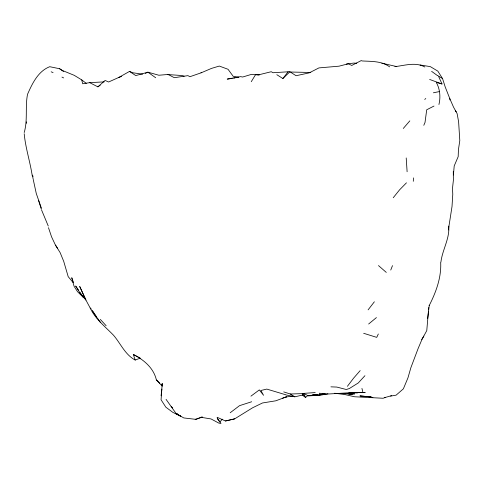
<?xml version="1.0" encoding="UTF-8"?>
<svg xmlns="http://www.w3.org/2000/svg" width="484" height="484" viewBox="0 0 484 484"><rect width="100%" height="100%" fill="white"/><g stroke="black" fill="none" stroke-linecap="round" stroke-linejoin="round"><path stroke-width="0.73" d="M453.296 171.415L453.381 180.272L452.492 188.391L452.776 194.278L452.02 206.493L448.359 229.979M413.282 181.312L413.548 177.888M428.443 311.133L426.773 330.608L422.018 339.296L418.085 348.613L410.862 367.731L407.951 377.859L403.366 388.834L396.106 395.168L390.552 396.1M428.564 309.687L428.739 307.522M453.405 174.99L454.21 165.933L458.179 156.647L458.439 149.629L459.8 140.584L458.614 121.787L457.12 113.625L453.52 107.115L449.799 98.603L445.219 86.987L442.551 78.59L437.839 71.124L430.312 66.623L420.094 64.971M179.776 415.266L180.786 416.307L172.77 412.326L165.849 407.189L161.075 399.784L162.231 383.413L162.225 386.141L156.368 379.879C153.628 367.967 143.754 359.739 133.294 354.463L135.205 360.054L140.257 358.142L133.294 354.463M324.818 393.788L319.035 395.132L318.024 394.738L307.818 395.567L305.586 397.455L302.276 395.119L302.446 393.625L290.303 393.994L283.733 391.919M161.069 395.779L161.868 389.106M427.65 318.623L429.284 305.253L429.181 305.604C435.933 292.384 441.426 277.671 440.688 262.576M24.206 132.543C27.884 120.056 25.017 106.988 27.527 94.307C32.265 83.538 38.121 71.196 49.725 66.701L59.586 68.734L62.478 70.513L74.27 75.347L81.742 79.902L86.297 83.387M438.934 104.508C440.724 97.272 440.047 88.947 436.272 82.437L442.025 83.974L438.734 76.732M440.9 262.207C442.285 249.932 449.83 238.697 448.753 226.113M319.035 395.132L319.513 393.189L325.526 394.157L351.069 392.681L365.196 392.409L358.214 392.615M390.745 270.048L392.5 265.631M423.796 125.302L425.019 122.446L426.713 109.783L434.003 106.056M378.325 334.002L376.727 337.372L363.666 333.294M251.269 81.693L255.619 74.536L259.321 74.96M421.752 339.526L423.833 336.114M347.403 386.311L353.61 378.143L360.175 370.605M276.806 74.693L282.892 78.517L288.053 71.801L289.916 71.771L296.069 75.728L309.209 72.872L318.938 67.905L339.048 66.175L348.329 63.779L351.747 65.461L361.264 60.567L362.032 60.948C371.446 61.498 381.688 60.911 389.638 66.859M368.106 309.857L374.362 301.786M393.238 197.738L399.59 189.831L406.463 182.819M222.283 419.18L219.93 421.994L217.358 418.521L217.153 417.305L225.459 420.989L234.698 418.848L252.581 407.794L262.467 402.978L275.832 400.794L286.716 396.741L282.372 398.265M403.281 128.46L409.821 120.867M238.763 77.168L233.173 76.297L228.037 69.285L219.3 66.06L211.478 68.407L201.09 72.848L189.934 76.696L187.907 75.637L174.313 77.7L168.765 74.802L167.295 74.536L158.855 75.238L147.922 72.176L135.768 75.589L129.494 71.426L118.816 77.428L108.61 82.002L105.113 80.447L97.895 86.848L89.685 82.649L82.667 83.756L81.742 79.902M364.93 375.699L358.269 382.953L349.381 388.519L346.302 389.511L336.822 387.073L330.917 386.843M282.892 78.517L289.916 71.771M424.728 99.438L425.787 98.512M368.645 324.008L376.419 317.595M230.19 412.761L239.526 405.665L251.68 401.756M250.936 396.16L259.333 389.904L263.544 395.301L260.882 390.497L266.799 389.088L285.3 394.641M97.895 86.848L100.218 85.178M200.987 72.763L201.362 72.54M145.321 73.393L147.922 72.176L155.679 77.749M202.203 416.869L195.766 419.338L183.811 417.946L176.146 413.596L166.06 399.354M385.197 397.473L383.104 398.265L354.554 396.759L344.856 394.545L334.674 393.238M118.816 77.428L121.581 76.448M202.094 417.178L195.766 419.338L195.173 419.162M384.477 397.679L391.58 395.652M225.459 420.989L234.698 418.848M285.657 394.847L294.847 396.813L302.276 395.119M433.392 92.789L439.399 91.573M320.487 394.641L325.29 393.698M327.916 393.77L320.68 395.174L308.181 395.918M394.926 66.641C404.697 65.509 415.677 61.801 424.837 66.998M317.685 394.726L315.514 395.059L312.773 394.72M319.851 394.393L321.297 394.176M322.743 393.952L324.189 393.734M232.266 78.354L227.232 79.11L240.596 76.635L242.666 77.023L251.335 74.409L258.274 74.923L271.221 71.729L273.024 72.727L288.053 71.801M233.705 78.142L235.145 77.924M236.585 77.706L238.019 77.494M317.25 394.726L315.102 395.047L312.96 394.738M322.271 393.982L323.705 393.77M285.923 397.013L292.397 396.094M346.344 64.051L353.78 63.071L356.762 63.259M302.446 393.625L305.586 397.455L303.522 393.389L315.229 392.578M104.175 81.887L89.685 82.649M356.012 392.675L349.055 392.645L351.069 392.681M349.127 392.639L357.603 392.802L349.351 392.621M310.807 72.491L290.696 72.025M336.005 393.492L354.603 393.928L351.662 393.71M371.452 396.959L359.939 395.9L370.768 396.916M167.295 74.536L182.147 75.54L184.162 76.182M369.951 397.134L372.886 397.467M142.629 74.197L132.997 72.806L129.494 71.426M347.808 393.722L352.243 394.46L347.911 393.788M200.824 417.269L211.024 418.944L218.859 423.119L220.976 423.433L217.358 418.521M177.61 413.85L176.146 413.596L180.786 416.307M381.834 63.186L396.747 66.586M429.635 79.455L442.025 83.974M51.177 71.814L53.071 72.606M33.172 176.188L32.24 175.752C30.105 161.614 25.519 147.977 24.2 133.717M61.976 77.095L63.634 77.918M303.522 393.389L307.818 395.567M290.303 393.994L294.847 396.813M438.026 75.758L442.551 78.59M59.586 68.734L62.533 70.809M135.205 360.054C125.06 354.687 120.716 343.628 113.546 335.273C105.24 326.658 95.469 319.204 90.199 308.024M431.625 71.354L437.615 75.71M378.482 265.577L386.292 272.407M91.331 309.107L90.175 307.987L85.934 300.086L79.751 286.564L85.934 300.086L80.326 293.564L75.679 286.026L78.608 290.327M156.513 380.043L159.744 383.201M161.36 384.78L162.436 385.827M79.866 292.167L83.629 297.69L77.531 291.689L74.016 286.153L71.765 277.725L73.241 281.869M171.185 406.385L172.703 407.951M100.345 319.422L106.147 325.738M455.311 110.769L456.261 111.834M62.478 70.513L63.452 71.602M73.272 282.704L68.196 276.66L63.713 261.342L60.149 252.66L55.497 245.134M80.326 293.564L83.629 297.69M96.51 316.754L92.287 310.655L97.054 318.061M97.351 317.976L100.303 322.241M57.469 248.201L55.255 244.716L51.564 236.839L48.473 227.668M48.255 226.01L41.594 210.044M33.215 179.407L36.276 193.503L41.34 208.041M38.647 200.715L41.352 209.263M361.935 388.404L362.752 391.701M32.458 175.141L33.1 178.808M449.799 98.603L449.945 99.97M406.203 157.947L407.111 171.741M26.293 121.835L26.366 123.329"/></g></svg>
